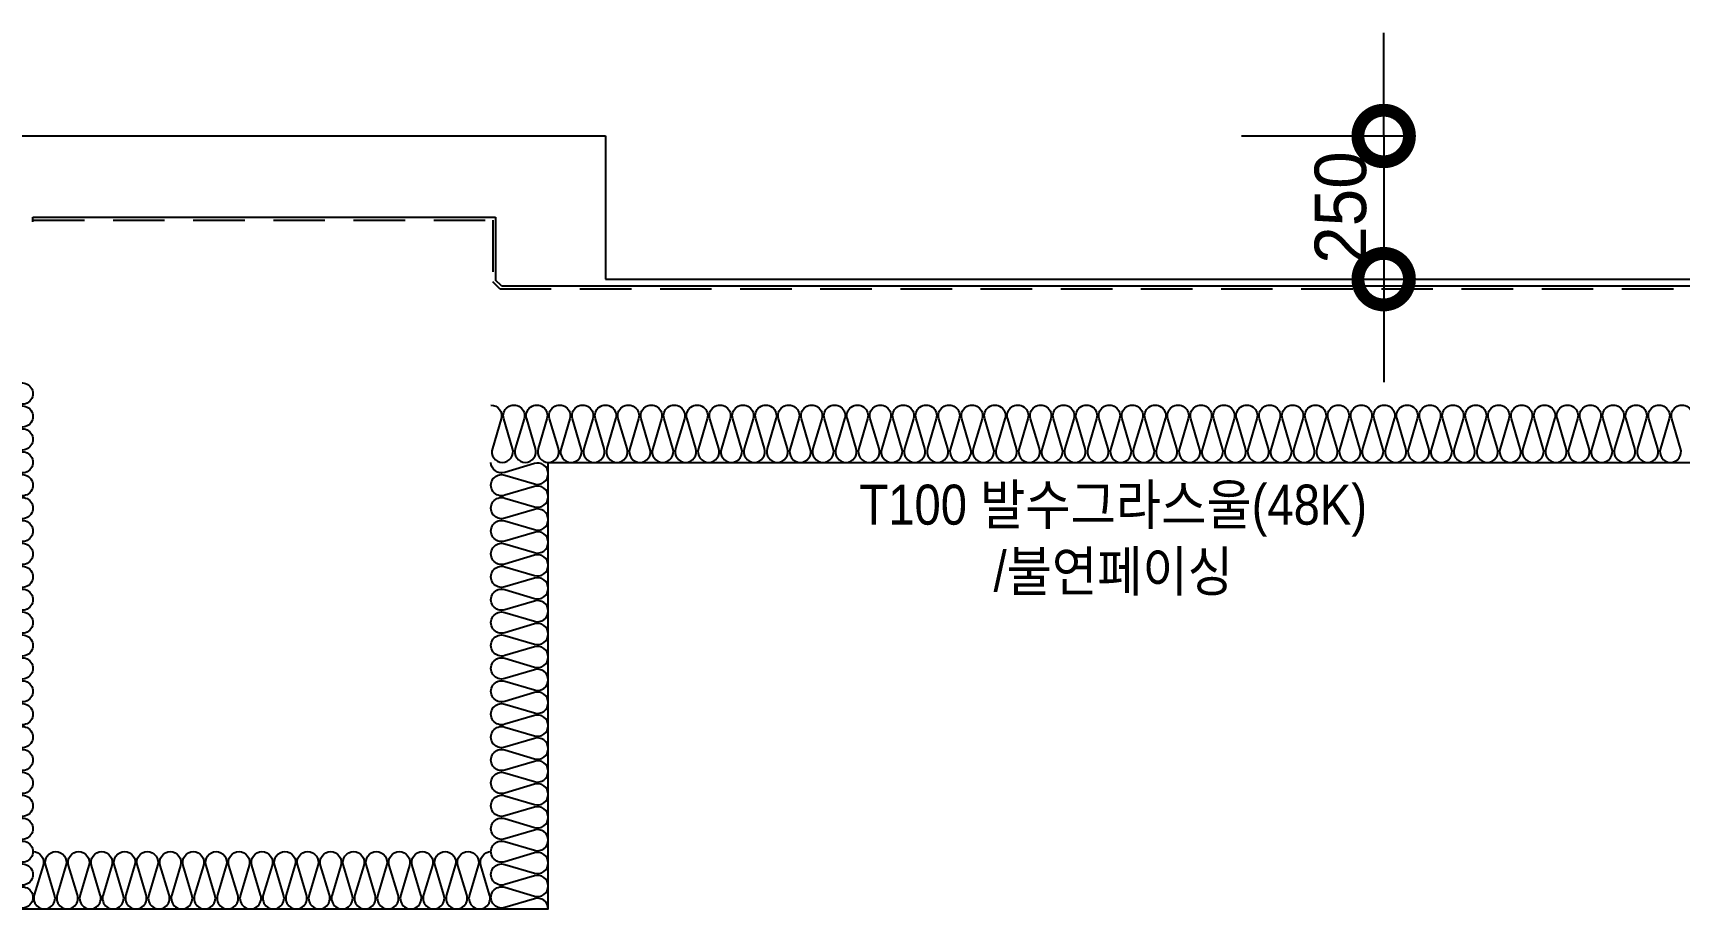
# Model space of a CAD drawing. Header units: millimetres. Extents: x 19868 to 801382, y -4805 to 85279.
# Drawn here: x 574738 to 577613, y 42318 to 43859 of the extents above; entities that cross this region are included whole.
import ezdxf
from ezdxf.enums import TextEntityAlignment as Align

# ---------------------------------------------------------------- set-up
doc = ezdxf.new("R2010")
doc.units = ezdxf.units.MM
doc.header["$LTSCALE"] = 250
doc.linetypes.add('HID', pattern=[2.8, 1.8, -1])
doc.layers.get('Defpoints').update_dxf_attribs({"color": 151})
for name, color, linetype in [('A-FIN', 6, 'Continuous'), ('A-FIN-8', 8, 'Continuous'), ('A-WP', 1, 'HID'), ('ISL', 251, 'Continuous')]:
    doc.layers.add(name, color=color, linetype=linetype)
doc.layers.add('CK', color=221, linetype='Continuous', plot=False)
doc.layers.add('NOPLOT-단열', color=225, linetype='Continuous', plot=False)
doc.styles.add('Gdim', font='')
doc.styles.get('Gdim').set_extended_font_data('Dotum')
doc.dimstyles.new('Gdim50', dxfattribs={"dimscale": 30, "dimtxt": 3, "dimasz": 6, "dimexe": 1.5, "dimexo": 2, "dimgap": 1, "dimtad": 1, "dimdec": 0, "dimzin": 0, "dimdsep": 46, "dimlunit": 6, "dimtxsty": 'Gdim', "dimblk": 'DOTSMALL', "dimcen": 1.5, "dimdle": 1.5, "dimclrd": 256, "dimclre": 256, "dimclrt": 256, "dimazin": 0, "dimtfac": 1, "dimtdec": 0, "dimtix": 1, "dimtmove": 2, "dimatfit": 3, "dimldrblk": 'DOTSMALL', "dimfxl": 1.5, "dimtolj": 1, "dimtzin": 0, "dimlwd": -1, "dimlwe": -1, "dimarcsym": 1})

# ---------------------------------------------------------------- blocks, each defined once
blk = doc.blocks.new('_DotSmall')
at = {"color": 0, "linetype": 'ByBlock', "const_width": 0.5}
blk.add_lwpolyline([(-0.0625, 0, 1), (0.0625, 0, 1)], format="xyb", close=True, dxfattribs=at)
blk = doc.blocks.new('*D91')
at = {"layer": 'CK', "transparency": 16777216}
for p, q in [((577097.3, 43678.9), (577097.3, 43858.9)), ((576849, 43678.9), (577142.3, 43678.9)), ((577097.3, 43678.9), (577097.3, 43428.9)), ((576849, 43428.9), (577142.3, 43428.9)), ((577097.3, 43428.9), (577097.3, 43248.9))]:
    blk.add_line(p, q, dxfattribs=at)
at = {"layer": 'Defpoints', "color": 0, "transparency": 16777216}
for p in [(576789, 43678.9), (576789, 43428.9), (577097.3, 43428.9)]:
    blk.add_point(p, dxfattribs=at)
at = {"layer": 'CK', "transparency": 16777216, "xscale": 180, "yscale": 180, "zscale": 180}
for p, rotation in [((577097.3, 43678.9), 270), ((577097.3, 43428.9), 90)]:
    blk.add_blockref('_DotSmall', p, dxfattribs=dict(at, rotation=rotation))
at = {"layer": 'CK', "transparency": 16777216, "insert": (577022.3, 43553.9), "char_height": 90, "attachment_point": 5, "rotation": 90, "style": 'Gdim'}
blk.add_mtext('\\A1;250', dxfattribs=at)

msp = doc.modelspace()

# ---------------------------------------------------------------- linework, layer by layer
at = {"layer": 'A-FIN'}
for p, q in [((547938.2, 43678.9), (575738.2, 43678.9)), ((575738.2, 43678.9), (575738.2, 43428.9)), ((575738.2, 43428.9), (578738.2, 43428.9))]:
    msp.add_line(p, q, dxfattribs=at)
at = {"layer": 'A-FIN-8'}
for p, q in [((574738.2, 43528.9), (574738.2, 43536.9)), ((574738.2, 43536.9), (575546.2, 43536.9)), ((575546.2, 43536.9), (575546.2, 43427.1)), ((575556.4, 43416.9), (575546.2, 43427.1)), ((575556.4, 43416.9), (579520, 43416.9))]:
    msp.add_line(p, q, dxfattribs=at)
at = {"layer": 'A-WP', "ltscale": 0.2}
for p, q in [((574738.2, 43531.9), (575541.2, 43531.9)), ((575541.2, 43531.9), (575541.2, 43424.1)), ((575553.4, 43411.9), (575541.2, 43424.1)), ((575553.4, 43411.9), (579523.1, 43411.9))]:
    msp.add_line(p, q, dxfattribs=at)
at = {"layer": 'ISL'}
msp.add_lwpolyline([(558888.2, 34478.9), (558888.2, 42128.9), (559638.2, 42128.9), (559638.2, 43248.9), (569638.2, 43248.9), (569638.2, 42328.9), (570638.2, 42328.9), (570638.2, 43248.9), (574638.2, 43248.9), (574638.2, 42328.9), (575638.2, 42328.9), (575638.2, 43108.9), (579438.2, 43108.9), (579438.2, 42878.9), (579538.2, 42878.9)], dxfattribs=at)
for points in [[(574714, 43246.6, -1.372593), (574714, 43211.3)], [(574714, 43206.6, -1.372593), (574714, 43171.3)], [(575538.2, 43208.9, -0.509039), (575555.9, 43184.7), (575540.6, 43133.2, 0.509267), (575558.2, 43108.9, 0.509267), (575575.9, 43133.2), (575560.6, 43184.7, -1.372593), (575595.9, 43184.7), (575580.6, 43133.2, 0.509267), (575598.2, 43108.9, 0.509267), (575615.9, 43133.2), (575600.6, 43184.7, -1.372593), (575635.9, 43184.7), (575620.6, 43133.2, 0.509267), (575638.2, 43108.9, 0.509267), (575655.9, 43133.2), (575640.6, 43184.7, -1.372593), (575675.9, 43184.7), (575660.6, 43133.2, 0.509267), (575678.2, 43108.9, 0.509267), (575695.9, 43133.2), (575680.6, 43184.7, -1.372593), (575715.9, 43184.7), (575700.6, 43133.2, 0.509267), (575718.2, 43108.9, 0.509267), (575735.9, 43133.2), (575720.6, 43184.7, -1.372593), (575755.9, 43184.7), (575740.6, 43133.2, 0.509267), (575758.2, 43108.9, 0.509267), (575775.9, 43133.2), (575760.6, 43184.7, -1.372593), (575795.9, 43184.7), (575780.6, 43133.2, 0.509267), (575798.2, 43108.9, 0.509267), (575815.9, 43133.2), (575800.6, 43184.7, -1.372593), (575835.9, 43184.7), (575820.6, 43133.2, 0.509267), (575838.2, 43108.9, 0.509267), (575855.9, 43133.2), (575840.6, 43184.7, -1.372593), (575875.9, 43184.7), (575860.6, 43133.2, 0.509267), (575878.2, 43108.9, 0.509267), (575895.9, 43133.2), (575880.6, 43184.7, -1.372593), (575915.9, 43184.7), (575900.6, 43133.2, 0.509267), (575918.2, 43108.9, 0.509267), (575935.9, 43133.2), (575920.6, 43184.7, -1.372593), (575955.9, 43184.7), (575940.6, 43133.2, 0.509267), (575958.2, 43108.9, 0.509267), (575975.9, 43133.2), (575960.6, 43184.7, -1.372593), (575995.9, 43184.7), (575980.6, 43133.2, 0.509267), (575998.2, 43108.9, 0.509267), (576015.9, 43133.2), (576000.6, 43184.7, -1.372593), (576035.9, 43184.7), (576020.6, 43133.2, 0.509267), (576038.2, 43108.9, 0.509267), (576055.9, 43133.2), (576040.6, 43184.7, -1.372593), (576075.9, 43184.7), (576060.6, 43133.2, 0.509267), (576078.2, 43108.9, 0.509267), (576095.9, 43133.2), (576080.6, 43184.7, -1.372593), (576115.9, 43184.7), (576100.6, 43133.2, 0.509267), (576118.2, 43108.9, 0.509267), (576135.9, 43133.2), (576120.6, 43184.7, -1.372593), (576155.9, 43184.7), (576140.6, 43133.2, 0.509267), (576158.2, 43108.9, 0.509267), (576175.9, 43133.2), (576160.6, 43184.7, -1.372593), (576195.9, 43184.7), (576180.6, 43133.2, 0.509267), (576198.2, 43108.9, 0.509267), (576215.9, 43133.2), (576200.6, 43184.7, -1.372593), (576235.9, 43184.7), (576220.6, 43133.2, 0.509267), (576238.2, 43108.9, 0.509267), (576255.9, 43133.2), (576240.6, 43184.7, -1.372593), (576275.9, 43184.7), (576260.6, 43133.2, 0.509267), (576278.2, 43108.9, 0.509267), (576295.9, 43133.2), (576280.6, 43184.7, -1.372593), (576315.9, 43184.7), (576300.6, 43133.2, 0.509267), (576318.2, 43108.9, 0.509267), (576335.9, 43133.2), (576320.6, 43184.7, -1.372593), (576355.9, 43184.7), (576340.6, 43133.2, 0.509267), (576358.2, 43108.9, 0.509267), (576375.9, 43133.2), (576360.6, 43184.7, -1.372593), (576395.9, 43184.7), (576380.6, 43133.2, 0.509267), (576398.2, 43108.9, 0.509267), (576415.9, 43133.2), (576400.6, 43184.7, -1.372593), (576435.9, 43184.7), (576420.6, 43133.2, 0.509267), (576438.2, 43108.9, 0.509267), (576455.9, 43133.2), (576440.6, 43184.7, -1.372593), (576475.9, 43184.7), (576460.6, 43133.2, 0.509267), (576478.2, 43108.9, 0.509267), (576495.9, 43133.2), (576480.6, 43184.7, -1.372593), (576515.9, 43184.7), (576500.6, 43133.2, 0.509267), (576518.2, 43108.9, 0.509267), (576535.9, 43133.2), (576520.6, 43184.7, -1.372593), (576555.9, 43184.7), (576540.6, 43133.2, 0.509267), (576558.2, 43108.9, 0.509267), (576575.9, 43133.2), (576560.6, 43184.7, -1.372593), (576595.9, 43184.7), (576580.6, 43133.2, 0.509267), (576598.2, 43108.9, 0.509267), (576615.9, 43133.2), (576600.6, 43184.7, -1.372593), (576635.9, 43184.7), (576620.6, 43133.2, 0.509267), (576638.2, 43108.9, 0.509267), (576655.9, 43133.2), (576640.6, 43184.7, -1.372593), (576675.9, 43184.7), (576660.6, 43133.2, 0.509267), (576678.2, 43108.9, 0.509267), (576695.9, 43133.2), (576680.6, 43184.7, -1.372593), (576715.9, 43184.7), (576700.6, 43133.2, 0.509267), (576718.2, 43108.9, 0.509267), (576735.9, 43133.2), (576720.6, 43184.7, -1.372593), (576755.9, 43184.7), (576740.6, 43133.2, 0.509267), (576758.2, 43108.9, 0.509267), (576775.9, 43133.2), (576760.6, 43184.7, -1.372593), (576795.9, 43184.7), (576780.6, 43133.2, 0.509267), (576798.2, 43108.9, 0.509267), (576815.9, 43133.2), (576800.6, 43184.7, -1.372593), (576835.9, 43184.7), (576820.6, 43133.2, 0.509267), (576838.2, 43108.9, 0.509267), (576855.9, 43133.2), (576840.6, 43184.7, -1.372593), (576875.9, 43184.7), (576860.6, 43133.2, 0.509267), (576878.2, 43108.9, 0.509267), (576895.9, 43133.2), (576880.6, 43184.7, -1.372593), (576915.9, 43184.7), (576900.6, 43133.2, 0.509267), (576918.2, 43108.9, 0.509267), (576935.9, 43133.2), (576920.6, 43184.7, -1.372593), (576955.9, 43184.7), (576940.6, 43133.2, 0.509267), (576958.2, 43108.9, 0.509267), (576975.9, 43133.2), (576960.6, 43184.7, -1.372593), (576995.9, 43184.7), (576980.6, 43133.2, 0.509267), (576998.2, 43108.9, 0.509267), (577015.9, 43133.2), (577000.6, 43184.7, -1.372593), (577035.9, 43184.7), (577020.6, 43133.2, 0.509267), (577038.2, 43108.9, 0.509267), (577055.9, 43133.2), (577040.6, 43184.7, -1.372593), (577075.9, 43184.7), (577060.6, 43133.2, 0.509267), (577078.2, 43108.9, 0.509267), (577095.9, 43133.2), (577080.6, 43184.7, -1.372593), (577115.9, 43184.7), (577100.6, 43133.2, 0.509267), (577118.2, 43108.9, 0.509267), (577135.9, 43133.2), (577120.6, 43184.7, -1.372593), (577155.9, 43184.7), (577140.6, 43133.2, 0.509267), (577158.2, 43108.9, 0.509267), (577175.9, 43133.2), (577160.6, 43184.7, -1.372593), (577195.9, 43184.7), (577180.6, 43133.2, 0.509267), (577198.2, 43108.9, 0.509267), (577215.9, 43133.2), (577200.6, 43184.7, -1.372593), (577235.9, 43184.7), (577220.6, 43133.2, 0.509267), (577238.2, 43108.9, 0.509267), (577255.9, 43133.2), (577240.6, 43184.7, -1.372593), (577275.9, 43184.7), (577260.6, 43133.2, 0.509267), (577278.2, 43108.9, 0.509267), (577295.9, 43133.2), (577280.6, 43184.7, -1.372593), (577315.9, 43184.7), (577300.6, 43133.2, 0.509267), (577318.2, 43108.9, 0.509267), (577335.9, 43133.2), (577320.6, 43184.7, -1.372593), (577355.9, 43184.7), (577340.6, 43133.2, 0.509267), (577358.2, 43108.9, 0.509267), (577375.9, 43133.2), (577360.6, 43184.7, -1.372593), (577395.9, 43184.7), (577380.6, 43133.2, 0.509267), (577398.2, 43108.9, 0.509267), (577415.9, 43133.2), (577400.6, 43184.7, -1.372593), (577435.9, 43184.7), (577420.6, 43133.2, 0.509267), (577438.2, 43108.9, 0.509267), (577455.9, 43133.2), (577440.6, 43184.7, -1.372593), (577475.9, 43184.7), (577460.6, 43133.2, 0.509267), (577478.2, 43108.9, 0.509267), (577495.9, 43133.2), (577480.6, 43184.7, -1.372593), (577515.9, 43184.7), (577500.6, 43133.2, 0.509267), (577518.2, 43108.9, 0.509267), (577535.9, 43133.2), (577520.6, 43184.7, -1.372593), (577555.9, 43184.7), (577540.6, 43133.2, 0.509267), (577558.2, 43108.9, 0.509267), (577575.9, 43133.2), (577560.6, 43184.7, -1.372593), (577595.9, 43184.7), (577580.6, 43133.2, 0.509267), (577598.2, 43108.9, 0.509267), (577615.9, 43133.2), (577600.6, 43184.7, -1.372593), (577635.9, 43184.7)], [(574714, 43166.6, -1.372593), (574714, 43131.3)], [(574714, 43126.6, -1.372593), (574714, 43091.3)], [(575638.2, 42329, 0.509267), (575614, 42346.6), (575562.4, 42331.3, -1.372593), (575562.4, 42366.6), (575614, 42351.3, 0.509267), (575638.2, 42369, 0.509267), (575614, 42386.6), (575562.4, 42371.3, -1.372593), (575562.4, 42406.6), (575614, 42391.3, 0.509267), (575638.2, 42409, 0.509267), (575614, 42426.6), (575562.4, 42411.3, -1.372593), (575562.4, 42446.6), (575614, 42431.3, 0.509267), (575638.2, 42449, 0.509267), (575614, 42466.6), (575562.4, 42451.3, -1.372593), (575562.4, 42486.6), (575614, 42471.3, 0.509267), (575638.2, 42489, 0.509267), (575614, 42506.6), (575562.4, 42491.3, -1.372593), (575562.4, 42526.6), (575614, 42511.3, 0.509267), (575638.2, 42529, 0.509267), (575614, 42546.6), (575562.4, 42531.3, -1.372593), (575562.4, 42566.6), (575614, 42551.3, 0.509267), (575638.2, 42569, 0.509267), (575614, 42586.6), (575562.4, 42571.3, -1.372593), (575562.4, 42606.6), (575614, 42591.3, 0.509267), (575638.2, 42609, 0.509267), (575614, 42626.6), (575562.4, 42611.3, -1.372593), (575562.4, 42646.6), (575614, 42631.3, 0.509267), (575638.2, 42649, 0.509267), (575614, 42666.6), (575562.4, 42651.3, -1.372593), (575562.4, 42686.6), (575614, 42671.3, 0.509267), (575638.2, 42689, 0.509267), (575614, 42706.6), (575562.4, 42691.3, -1.372593), (575562.4, 42726.6), (575614, 42711.3, 0.509267), (575638.2, 42729, 0.509267), (575614, 42746.6), (575562.4, 42731.3, -1.372593), (575562.4, 42766.6), (575614, 42751.3, 0.509267), (575638.2, 42769, 0.509267), (575614, 42786.6), (575562.4, 42771.3, -1.372593), (575562.4, 42806.6), (575614, 42791.3, 0.509267), (575638.2, 42809, 0.509267), (575614, 42826.6), (575562.4, 42811.3, -1.372593), (575562.4, 42846.6), (575614, 42831.3, 0.509267), (575638.2, 42849, 0.509267), (575614, 42866.6), (575562.4, 42851.3, -1.372593), (575562.4, 42886.6), (575614, 42871.3, 0.509267), (575638.2, 42889, 0.509267), (575614, 42906.6), (575562.4, 42891.3, -1.372593), (575562.4, 42926.6), (575614, 42911.3, 0.509267), (575638.2, 42929, 0.509267), (575614, 42946.6), (575562.4, 42931.3, -1.372593), (575562.4, 42966.6), (575614, 42951.3, 0.509267), (575638.2, 42969, 0.509267), (575614, 42986.6), (575562.4, 42971.3, -1.372593), (575562.4, 43006.6), (575614, 42991.3, 0.509267), (575638.2, 43009, 0.509267), (575614, 43026.6), (575562.4, 43011.3, -1.372593), (575562.4, 43046.6), (575614, 43031.3, 0.509267), (575638.2, 43049, 0.509267), (575614, 43066.6), (575562.4, 43051.3, -1.372593), (575562.4, 43086.6), (575614, 43071.3, 0.509267), (575638.2, 43089, 0.509267), (575614, 43106.6), (575562.4, 43091.3, -0.508361), (575538.2, 43108.9, -0.508361)], [(574714, 43086.6, -1.372593), (574714, 43051.3)], [(574714, 43046.6, -1.372593), (574714, 43011.3)], [(574714, 43006.6, -1.372593), (574714, 42971.3)], [(574714, 42966.6, -1.372593), (574714, 42931.3)], [(574714, 42926.6, -1.372593), (574714, 42891.3)], [(574714, 42886.6, -1.372593), (574714, 42851.3)], [(574714, 42846.6, -1.372593), (574714, 42811.3)], [(574714, 42806.6, -1.372593), (574714, 42771.3)], [(574714, 42766.6, -1.372593), (574714, 42731.3)], [(574714, 42726.6, -1.372593), (574714, 42691.3)], [(574714, 42686.6, -1.372593), (574714, 42651.3)], [(574714, 42646.6, -1.372593), (574714, 42611.3)], [(574714, 42606.6, -1.372593), (574714, 42571.3)], [(574714, 42566.6, -1.372593), (574714, 42531.3)], [(574714, 42526.6, -1.372593), (574714, 42491.3)], [(574714, 42486.6, -1.372593), (574714, 42451.3)], [(574714, 42446.6, -1.372593), (574714, 42411.3)], [(574714, 42406.6, -1.372593), (574714, 42371.3)], [(574738.2, 42428.9, -0.509267), (574755.9, 42404.7), (574740.6, 42353.2, 1.372593), (574775.9, 42353.2), (574760.6, 42404.7, -0.509267), (574778.2, 42428.9, -0.509267), (574795.9, 42404.7), (574780.6, 42353.2, 1.372593), (574815.9, 42353.2), (574800.6, 42404.7, -0.509267), (574818.2, 42428.9, -0.509267), (574835.9, 42404.7), (574820.6, 42353.2, 1.372593), (574855.9, 42353.2), (574840.6, 42404.7, -0.509267), (574858.2, 42428.9, -0.509267), (574875.9, 42404.7), (574860.6, 42353.2, 1.372593), (574895.9, 42353.2), (574880.6, 42404.7, -0.509267), (574898.2, 42428.9, -0.509267), (574915.9, 42404.7), (574900.6, 42353.2, 1.372593), (574935.9, 42353.2), (574920.6, 42404.7, -0.509267), (574938.2, 42428.9, -0.509267), (574955.9, 42404.7), (574940.6, 42353.2, 1.372593), (574975.9, 42353.2), (574960.6, 42404.7, -0.509267), (574978.2, 42428.9, -0.509267), (574995.9, 42404.7), (574980.6, 42353.2, 1.372593), (575015.9, 42353.2), (575000.6, 42404.7, -0.509267), (575018.2, 42428.9, -0.509267), (575035.9, 42404.7), (575020.6, 42353.2, 1.372593), (575055.9, 42353.2), (575040.6, 42404.7, -0.509267), (575058.2, 42428.9, -0.509267), (575075.9, 42404.7), (575060.6, 42353.2, 1.372593), (575095.9, 42353.2), (575080.6, 42404.7, -0.509267), (575098.2, 42428.9, -0.509267), (575115.9, 42404.7), (575100.6, 42353.2, 1.372593), (575135.9, 42353.2), (575120.6, 42404.7, -0.509267), (575138.2, 42428.9, -0.509267), (575155.9, 42404.7), (575140.6, 42353.2, 1.372593), (575175.9, 42353.2), (575160.6, 42404.7, -0.509267), (575178.2, 42428.9, -0.509267), (575195.9, 42404.7), (575180.6, 42353.2, 1.372593), (575215.9, 42353.2), (575200.6, 42404.7, -0.509267), (575218.2, 42428.9, -0.509267), (575235.9, 42404.7), (575220.6, 42353.2, 1.372593), (575255.9, 42353.2), (575240.6, 42404.7, -0.509267), (575258.2, 42428.9, -0.509267), (575275.9, 42404.7), (575260.6, 42353.2, 1.372593), (575295.9, 42353.2), (575280.6, 42404.7, -0.509267), (575298.2, 42428.9, -0.509267), (575315.9, 42404.7), (575300.6, 42353.2, 1.372593), (575335.9, 42353.2), (575320.6, 42404.7, -0.509267), (575338.2, 42428.9, -0.509267), (575355.9, 42404.7), (575340.6, 42353.2, 1.372593), (575375.9, 42353.2), (575360.6, 42404.7, -0.509267), (575378.2, 42428.9, -0.509267), (575395.9, 42404.7), (575380.6, 42353.2, 1.372593), (575415.9, 42353.2), (575400.6, 42404.7, -0.509267), (575418.2, 42428.9, -0.509267), (575435.9, 42404.7), (575420.6, 42353.2, 1.372593), (575455.9, 42353.2), (575440.6, 42404.7, -0.509267), (575458.2, 42428.9, -0.509267), (575475.9, 42404.7), (575460.6, 42353.2, 1.372593), (575495.9, 42353.2), (575480.6, 42404.7, -0.509267), (575498.2, 42428.9, -0.509267), (575515.9, 42404.7), (575500.6, 42353.2, 1.372593), (575535.9, 42353.2), (575520.6, 42404.7, -0.509267), (575538.2, 42428.9)], [(574714, 42366.6, -1.372593), (574714, 42331.3)]]:
    msp.add_lwpolyline(points, format="xyb", dxfattribs=at)

# ---------------------------------------------------------------- texts
at = {"layer": 'NOPLOT-단열', "style": 'Gdim', "width": 0.9}
for s, p in [('T100 발수그라스울(48K)', (576625, 43035)), ('/불연페이싱', (576625, 42918.6))]:
    msp.add_text(s, height=70, dxfattribs=at).set_placement(p, align=Align.MIDDLE_CENTER)

# ---------------------------------------------------------------- dimensions: what is measured, and where the dimension line sits
at = {"layer": 'CK'}
dim = msp.add_linear_dim(base=(577097.3, 43428.9), p1=(576789, 43678.9), p2=(576789, 43428.9), angle=90, dimstyle='Gdim50', dxfattribs=at)
dim.commit()
dim.dimension.update_dxf_attribs({"geometry": '*D91', "text_midpoint": (577022.3, 43553.9)})

doc.saveas('drawing.dxf')
